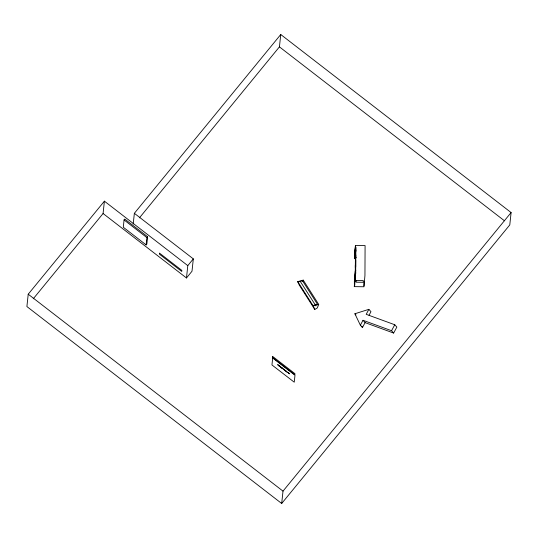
<?xml version="1.0" encoding="UTF-8"?>
<svg xmlns="http://www.w3.org/2000/svg" width="538" height="538" viewBox="0 0 538 538"><rect width="100%" height="100%" fill="white"/><g stroke="black" fill="none" stroke-linecap="round" stroke-linejoin="round"><path stroke-width="0.81" d="M355.544 249.282L355.504 251.441M355.349 257.931L355.544 248.462M355.86 251.441L355.867 249.982M355.43 252.134L355.389 249.713L354.515 258.798L355.416 248.24L355.47 250.157M354.905 254.945L354.549 254.938L354.555 253.559L355.423 245.503L365.087 245.584L364.946 275.469L363.95 286.761L354.307 286.633L355.275 275.207M354.32 285.254L354.676 285.261L354.347 281.394L355.288 270.735M355.349 267.009L355.712 267.009L355.685 265.046L355.329 265.039L355.322 273.116M355.383 257.837L355.739 257.843L355.8 254.985L355.443 254.978L355.315 267.635M355.362 270.042L355.537 251.091M355.685 265.046L355.719 260.244M355.679 270.97L355.867 249.309M363.957 285.934L363.984 281.798M355.403 269.693L355.336 272.349M355.719 270.042L355.672 271.555M355.389 270.654L355.329 274.474M355.699 272.356L355.705 271.576M355.685 273.122L355.665 272.147M355.295 272.726L355.309 275.342M355.665 273.862L355.658 272.732M354.811 256.982L354.811 257.756M355.288 273.291L354.334 283.876M355.631 273.829L355.645 273.297M355.288 274.555L355.154 278.745M354.367 282.793L354.502 280.688L354.488 281.697M354.629 281.858L354.623 282.867L354.757 280.708M104.399 201.165L103.081 213.519L186.478 277.978L187.796 265.624L104.399 201.165L28.218 294.205L26.9 306.559L281.69 503.487L509.782 224.911L511.1 212.557L280.749 34.513L134.359 213.31L133.209 224.016M124.07 219.955L123.289 227.244L146.128 244.898L146.834 244.037L147.607 236.747L124.769 219.094L124.07 219.955L146.908 237.608L146.128 244.898M134.359 213.31L193.317 258.879L191.999 271.233L186.478 277.978M139.423 217.863L279.43 46.867L280.749 34.513M277.608 364.562L278.011 365.094L277.904 364.744M279.108 365.934C278.301 365.12 280.48 367.071 279.128 365.699M281.932 367.851L282.349 368.342L281.818 367.837M283.297 369.034C284.266 369.882 282.995 368.698 283.418 369.135M284.743 369.976L284.851 370.379L284.219 369.613L284.723 370.144M285.47 370.843C286.539 370.998 285.53 371.173 285.739 371.072M286.868 371.98L286.303 371.233L286.747 371.94M288.314 372.874L288.765 373.204M288.772 373.17C289.498 373.789 286.942 371.771 288.341 372.847M289.041 373.621L289.457 373.903M289.074 373.325L289.491 373.607M281.69 503.487L283.008 491.133L511.1 212.557M354.549 254.938L355.436 246.821L355.51 249.309M354.986 254.151L355.329 250.97M355.584 248.59L355.752 246.996M355.147 253.936L355.315 252.349M354.307 286.633L355.369 277.521M354.676 285.261L354.845 283.667M355.1 281.287L355.356 278.899M355.746 248.374L355.813 248.926M278.307 365.127L278.496 365.43M281.683 367.864L282.053 367.979M285.463 370.722L285.994 371.173L285.597 370.796M302.645 281.522L303.237 280.116L318.725 304.461L317.252 307.985L314.777 309.451L299.289 285.106L297.749 281.616L303.237 280.116M355.423 245.503L355.504 248.697M363.002 320.285L365.087 322.625L362.451 327.548L360.359 325.208L363.002 320.285L391.556 330.715L393.641 333.056L396.849 327.077L394.757 324.744L366.203 314.313L368.88 309.337L370.964 311.67L369.055 315.228M391.556 330.715L394.757 324.744M33.248 298.805L103.081 213.519M146.908 237.608L147.607 236.747M187.796 265.624L193.317 258.879M360.359 325.208L354.892 313.755L368.88 309.337M298.012 282.026L300.278 281.408M312.975 305.55L317.474 304.279L302.511 280.755L300.238 281.381L315.92 305.893M297.749 281.616L313.237 305.961L318.725 304.461M286.707 371.765L286.519 371.657M354.535 256.317L354.892 256.323M365.087 322.625L393.641 333.056M279.128 365.732L279.498 366.149L279.114 365.88M278.408 365.161L278.711 365.504M287.433 372.101C287.4 372.484 287.642 372.269 287.346 372.168M278.435 365.423C277.615 364.798 279.565 366.217 278.496 365.228M279.43 46.867L504.469 220.802M281.67 367.79L282.221 368.214M28.218 294.205L283.008 491.133M354.892 313.755L355.941 314.925M361.765 326.115L362.451 327.548M313.237 305.961L314.777 309.451M355.84 247.339L355.867 248.704M355.826 249.693L355.826 250.157M354.549 257.366C354.609 257.42 354.811 254.38 354.549 257.366M355.759 257.742C355.773 259.316 355.82 255.395 355.759 257.742M159.578 253.19L159.47 254.218L181.757 271.448L181.871 270.419L159.578 253.19M272.652 356.445L272.544 357.474L294.831 374.704L294.945 373.675L272.652 356.445M272.692 358.019L271.952 364.952L294.239 382.182L294.985 375.248L272.692 358.019M279.814 366.116L279.915 366.56L279.814 366.116M280.91 367.158L281.408 367.515L280.91 367.158M281.421 367.36L281.522 367.804L281.421 367.36M282.416 368.429L283.022 368.86L282.47 368.49M283.956 369.317L284.057 369.761L283.956 369.317M356.364 280.493L356.183 282.188L363.143 282.282L363.325 280.58L356.364 280.493M280.076 366.519L280.769 367.118L280.13 366.512M280.224 366.62L280.621 367.017L280.271 366.627"/></g></svg>
